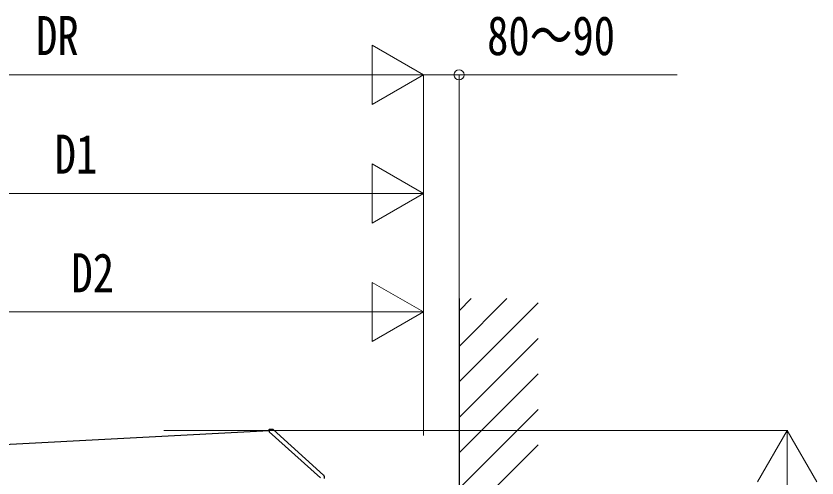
# Model space of a CAD drawing. Units: millimetres, scale not verified. Extents: x -12615 to 12615, y -8910 to 8910.
# Drawn here: x -970 to 1055, y -1898 to -730 of the extents above; entities that cross this region are included whole.
import ezdxf
from ezdxf.enums import TextEntityAlignment as Align

# ---------------------------------------------------------------- set-up
doc = ezdxf.new("R2010")
doc.units = ezdxf.units.MM
doc.header["$LTSCALE"] = 30
doc.layers.add('0-6_YKK_A1', color=4, linetype='Continuous')
doc.layers.add('0-7_YKK_D', color=6, linetype='Continuous', lineweight=18)
doc.styles.add('ＭＳ ゴシック', font='')
doc.styles.get('ＭＳ ゴシック').set_extended_font_data('MS Gothic')

msp = doc.modelspace()

# ---------------------------------------------------------------- linework, layer by layer
at = {"layer": '0-6_YKK_A1'}
for p, q in [((150.28, -1444.77), (150.28, -4575)), ((150.28, -1475.83), (181.34, -1444.77)), ((150.28, -1565.63), (271.14, -1444.77)), ((150.28, -1655.43), (350.28, -1455.43)), ((150.28, -1745.23), (350.28, -1545.23)), ((150.28, -1835.04), (350.28, -1635.04)), ((150.28, -1924.84), (350.28, -1724.84)), ((-1548.44, -1842.46), (-329.86, -1778.59)), ((-330.04, -1775.1), (-322.44, -1775.17)), ((-330.02, -1775.57), (-330.04, -1775.1)), ((-330.02, -1775.57), (-329.72, -1781.2)), ((-329.56, -1781.54), (-200.07, -1898.13)), ((-319.8, -1776.2), (-191.94, -1891.32)), ((150.28, -2014.64), (350.28, -1814.64)), ((-190.62, -1894.09), (-190.3, -1900.17))]:
    msp.add_line(p, q, dxfattribs=at)
for centre, radius, start, end in [((-329.22, -1781.17), 0.5, 183, 228), ((-322.48, -1779.17), 4, 48, 89.5), ((-200.4, -1898.5), 0.5, 3, 48), ((-194.62, -1894.3), 4, 3, 48)]:
    msp.add_arc(centre, radius, start, end, dxfattribs=at)
at = {"layer": '0-7_YKK_D', "color": 1}
for p, q in [((60.28, -878.59), (-69.62, -803.59)), ((-69.62, -803.59), (-69.62, -953.59)), ((-1589.72, -878.59), (-89.72, -878.59)), ((60.28, -878.59), (-199.53, -878.59)), ((60.28, -878.59), (-69.62, -953.59)), ((60.28, -1790.58), (60.28, -877.59)), ((60.28, -1478.59), (-69.62, -1403.59)), ((-69.62, -1403.59), (-69.62, -1553.59)), ((60.28, -1790.58), (60.28, -1477.59)), ((-1410.72, -1478.59), (-89.72, -1478.59)), ((60.28, -1478.59), (-199.53, -1478.59)), ((60.28, -1478.59), (-69.62, -1553.59)), ((-596.16, -1778.59), (981.17, -1778.59)), ((980.17, -1778.59), (905.17, -1908.5)), ((980.17, -1778.59), (1055.17, -1908.5)), ((980.17, -1778.59), (980.17, -2038.4))]:
    msp.add_line(p, q, dxfattribs=at)
at = {"layer": '0-7_YKK_D'}
for p, q in [((60.28, -1790.58), (60.28, -877.59)), ((150.28, -1790.58), (150.28, -877.59)), ((60.28, -1178.59), (-69.63, -1103.59)), ((-69.63, -1103.59), (-69.63, -1253.59)), ((-1495.72, -1178.59), (-89.72, -1178.59)), ((60.28, -1178.59), (-199.53, -1178.59)), ((60.28, -1178.59), (-69.63, -1253.59)), ((60.28, -1790.58), (60.28, -1177.59))]:
    msp.add_line(p, q, dxfattribs=at)
msp.add_lwpolyline([(60.28, -878.59), (150.28, -878.59), (702.08, -878.59)], dxfattribs=at)
msp.add_circle((150.28, -878.59), 12.75, dxfattribs=at)

# ---------------------------------------------------------------- texts
at = {"layer": '0-7_YKK_D', "color": 1, "style": 'ＭＳ ゴシック', "width": 0.8}
for s, p in [('DR', (-918.92, -858.59)), ('D2', (-829.42, -1458.59))]:
    msp.add_text(s, height=98.97, dxfattribs=at).set_placement(p, align=Align.BOTTOM_LEFT)
at = {"layer": '0-7_YKK_D', "style": 'ＭＳ ゴシック', "width": 0.8}
for s, p in [('80～90', (221.28, -858.59)), ('D1', (-871.92, -1158.59))]:
    msp.add_text(s, height=98.97, dxfattribs=at).set_placement(p, align=Align.BOTTOM_LEFT)

doc.saveas('drawing.dxf')
